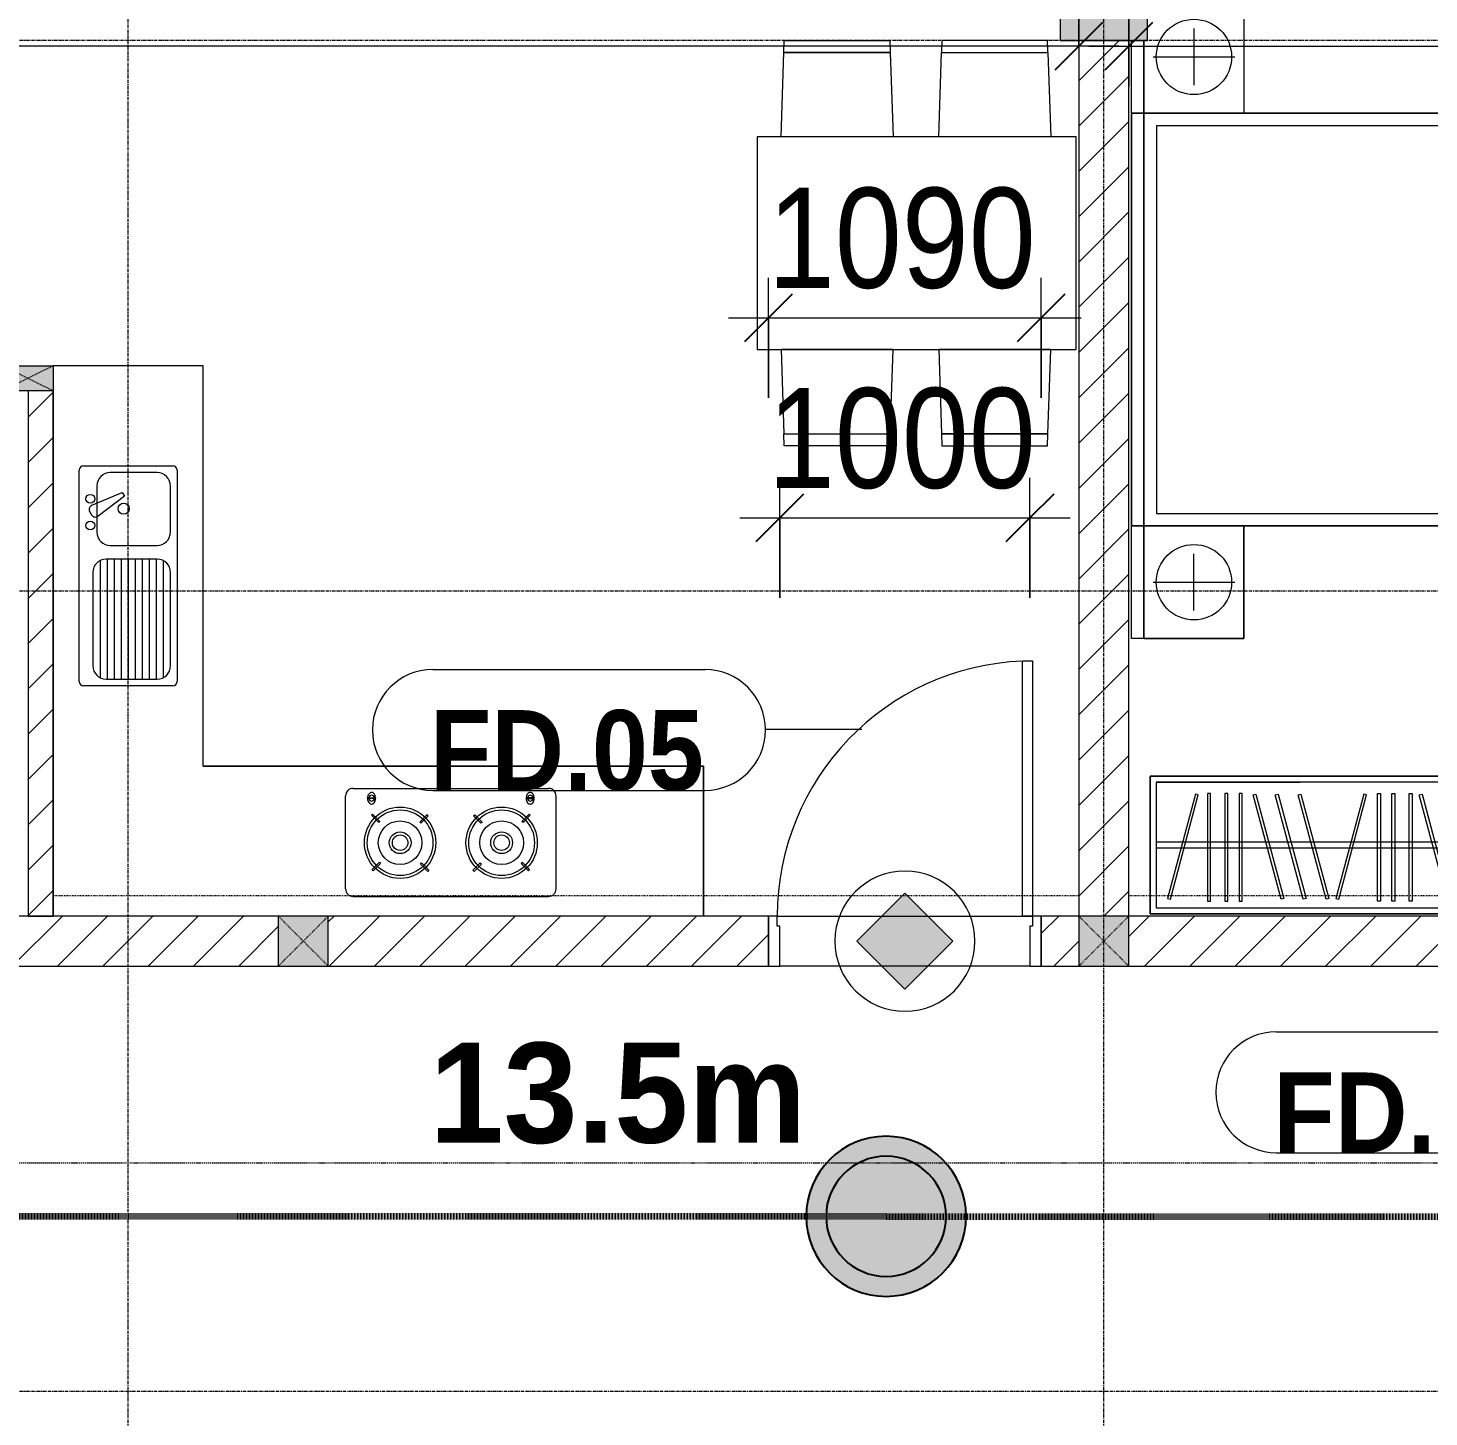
# Model space of a CAD drawing. Header units: millimetres. Extents: x 1591 to 240306, y -15958 to 82755.
# Drawn here: x 59454 to 65054, y 33735 to 39287 of the extents above; entities that cross this region are included whole.
import ezdxf

# ---------------------------------------------------------------- set-up
doc = ezdxf.new("R2010")
doc.units = ezdxf.units.MM
for name, pattern in [('1 NÉT CALL OUT', [6, 3, -3]), ('Dash', [6, 3, -3]), ('Dash 1_8_', [6.35, 3.175, -3.175]), ('Dash Dot 3_16_', [7.9375, 4.7625, -1.5875, 0, -1.5875]), ('Grid Line', [22.225, 12.7, -3.175, 3.175, -3.175])]:
    doc.linetypes.add(name, pattern=pattern)
for name, color, linetype, lineweight in [('0-1', 7, 'Continuous', 5), ('A-ANNO-DIMS', 211, 'Continuous', 9), ('A-ANNO-DIMS-160', 211, 'Continuous', 9), ('A-ANNO-NOTE', 131, 'Continuous', 9), ('A-ANNO-NOTE-1', 131, 'Continuous', 25), ('A-AREA', 32, 'Dash 1_8_', 9), ('A-DETL-1', 90, '1 NÉT CALL OUT', 100), ('A-DETL-GENF-2', 1, 'Continuous', 9), ('A-DOOR-3', 1, 'Continuous', 9), ('A-DOOR-FRAM-1', 1, 'Continuous', 9), ('A-DOOR-IDEN', 31, 'Continuous', 9), ('A-FLOR-2', 9, 'Continuous', 9), ('A-WALL', 113, 'Continuous', 9), ('A-WALL-1', 253, 'Continuous', 18), ('A-WALL-3', 113, 'Continuous', 18), ('A-WALL-PATT-1', 10, 'Continuous', 9), ('A-WALL-PATT-2', 111, 'Continuous', 9), ('G-ANNO-SYMB-1', 111, 'Dash Dot 3_16_', 18), ('G-ANNO-TEXT-2', 142, 'Continuous', 9), ('I-FURN', 30, 'Continuous', 9), ('I-FURN-1', 254, 'Continuous', 9), ('S-COLS', 52, 'Continuous', 9), ('S-COLS-1', 52, 'Continuous', 5), ('S-COLS-2', 7, 'Continuous', 18), ('S-COLS-3', 254, 'Continuous', 9), ('S-COLS-4', 253, 'Continuous', 18), ('S-COLS-5', 52, 'Continuous', 18), ('S-COLS-HDLN', 52, 'Dash', 9), ('S-COLS-HDLN-1', 9, 'Dash', 9), ('S-GRID-1', 1, 'Grid Line', 9)]:
    doc.layers.add(name, color=color, linetype=linetype, lineweight=lineweight)
doc.styles.add('Arial_7', font='arial_0.ttf', dxfattribs={"width": 0.95, "height": 400})
doc.styles.add('Arial_B_3', font='arialbd_0.ttf', dxfattribs={"width": 0.9, "height": 320})
doc.styles.add('UTM Avo', font='UTM Avo.ttf', dxfattribs={"width": 0.9, "height": 400})
doc.dimstyles.new('1_Dim_chi_tiet_2_5', dxfattribs={"dimscale": 304.8, "dimtxt": 399.720379, "dimasz": 0.629921, "dimexe": 0.524934, "dimexo": 0.0625, "dimgap": 0.052493, "dimtad": 1, "dimdec": 0, "dimrnd": 5, "dimzin": 0, "dimdsep": 46, "dimtxsty": 'UTM Avo', "dimblk1": 'OBLIQUE', "dimblk2": 'OBLIQUE', "dimsah": 1, "dimcen": 0.09, "dimdle": 0.524934, "dimazin": 0, "dimtfac": 1, "dimtdec": 4, "dimtix": 1, "dimtmove": 0, "dimatfit": 3, "dimfxl": 1.049869, "dimfxlon": 1, "dimtvp": 1, "dimtolj": 1, "dimtzin": 0, "dimarcsym": 2})
doc.dimstyles.new('1_Dim_chi_tiet_2_5_1', dxfattribs={"dimscale": 304.8, "dimtxt": 399.720379, "dimasz": 0.629921, "dimexe": 0.524934, "dimexo": 0.0625, "dimgap": 0.052493, "dimtad": 1, "dimdec": 0, "dimrnd": 5, "dimzin": 0, "dimdsep": 46, "dimtxsty": 'UTM Avo', "dimblk1": 'OBLIQUE', "dimblk2": 'OBLIQUE', "dimsah": 1, "dimcen": 0.09, "dimdle": 0.524934, "dimazin": 0, "dimtfac": 1, "dimtdec": 4, "dimtix": 1, "dimtmove": 0, "dimatfit": 3, "dimfxl": 1.049869, "dimfxlon": 1, "dimtvp": 1, "dimtolj": 1, "dimtzin": 0, "dimarcsym": 2})
pattern_1 = [(45, (11001.35, 0), (-90.50967, 90.50967), [])]

# ---------------------------------------------------------------- blocks, each defined once
blk = doc.blocks.new('NCV_TKTC_KET CAU_rvt-1-TKCS_MB TẦNG 3-4')
at = {"layer": 'S-COLS-1'}
blk.add_hatch(color=256, dxfattribs=at).paths.add_polyline_path([(52927.6, 39236.9), (52927.6, 40536.9), (52577.6, 40536.9), (52577.6, 39236.9), (52890.7, 39236.9)])
at = {"layer": 'S-COLS-2'}
for p, q in [((52577.6, 40536.9), (52577.6, 39236.9)), ((52927.6, 39236.9), (52927.6, 40536.9)), ((52577.6, 39236.9), (52927.6, 39236.9))]:
    blk.add_line(p, q, dxfattribs=at)
blk = doc.blocks.new('RES_BAN AN 1 - RES_BAN AN 1-901196-TKCS_MB TẦNG 3-4')
at = {"layer": 'I-FURN-1'}
for p, q in [((-425, 0), (-425, -1275)), ((425, 0), (-425, 0)), ((425, -1275), (425, 0)), ((-761.9, -113.5), (-425, -102.3)), ((-425, -102.3), (-425, -549.7)), ((425, -102.3), (425, -549.7)), ((761.9, -113.5), (425, -102.3)), ((-761.9, -113.5), (-809.6, -115.1)), ((-809.6, -115.1), (-809.6, -536.9)), ((-761.9, -538.5), (-761.9, -113.5)), ((-761.9, -538.5), (-761.9, -113.5)), ((761.9, -538.5), (761.9, -113.5)), ((761.9, -113.5), (761.9, -538.5)), ((809.6, -115.1), (761.9, -113.5)), ((809.6, -536.9), (809.6, -115.1)), ((-809.6, -536.9), (-761.9, -538.5)), ((-425, -549.7), (-761.9, -538.5)), ((425, -549.7), (761.9, -538.5)), ((761.9, -538.5), (809.6, -536.9)), ((-809.6, -745.3), (-761.9, -743.8)), ((-809.6, -1167.2), (-809.6, -745.3)), ((-761.9, -743.8), (-425, -732.5)), ((-761.9, -1168.8), (-761.9, -743.8)), ((-761.9, -743.8), (-761.9, -1168.8)), ((-425, -732.5), (-425, -1180)), ((425, -732.5), (425, -1180)), ((761.9, -743.8), (425, -732.5)), ((761.9, -743.8), (809.6, -745.3)), ((761.9, -1168.8), (761.9, -743.8)), ((761.9, -1168.8), (761.9, -743.8)), ((809.6, -745.3), (809.6, -1167.2)), ((-761.9, -1168.8), (-809.6, -1167.2)), ((-425, -1180), (-761.9, -1168.8)), ((425, -1180), (761.9, -1168.8)), ((809.6, -1167.2), (761.9, -1168.8)), ((-425, -1275), (425, -1275))]:
    blk.add_line(p, q, dxfattribs=at)
blk = doc.blocks.new('HE BEP B_ - HE BEP B_-437036-TKCS_MB TẦNG 3-4')
at = {"layer": 'I-FURN'}
for p, q in [((599.3, -89.3), (1380.9, -89.3)), ((569.3, -491.3), (569.3, -119.3)), ((656.9, -126.5), (689.4, -126.5)), ((656.9, -130.4), (656.9, -126.5)), ((689.4, -130.4), (656.9, -130.4)), ((689.4, -126.5), (689.4, -130.4)), ((1290.8, -126.5), (1290.8, -130.4)), ((1323.3, -126.5), (1290.8, -126.5)), ((1290.8, -130.4), (1323.3, -130.4)), ((1323.3, -130.4), (1323.3, -126.5)), ((1410.9, -491.3), (1410.9, -119.3)), ((677.1, -192.1), (672.7, -196.4)), ((672.7, -196.4), (701.8, -225.6)), ((706.2, -221.2), (677.1, -192.1)), ((701.8, -225.6), (706.2, -221.2)), ((894.6, -194.8), (865.5, -223.9)), ((865.5, -223.9), (869.9, -228.3)), ((869.9, -228.3), (899, -199.2)), ((899, -199.2), (894.6, -194.8)), ((1081.2, -199.2), (1085.6, -194.8)), ((1110.3, -228.3), (1081.2, -199.2)), ((1085.6, -194.8), (1114.7, -223.9)), ((1114.7, -223.9), (1110.3, -228.3)), ((1274, -221.2), (1303.2, -192.1)), ((1278.4, -225.6), (1274, -221.2)), ((1307.6, -196.4), (1278.4, -225.6)), ((1303.2, -192.1), (1307.6, -196.4)), ((675.4, -414), (704.6, -384.9)), ((709, -389.3), (679.8, -418.4)), ((704.6, -384.9), (709, -389.3)), ((868.3, -392), (872.7, -387.6)), ((872.7, -387.6), (901.8, -416.8)), ((1107.6, -387.6), (1078.5, -416.8)), ((1112, -392), (1107.6, -387.6)), ((1275.7, -384.9), (1271.3, -389.3)), ((1271.3, -389.3), (1300.4, -418.4)), ((1304.8, -414), (1275.7, -384.9)), ((679.8, -418.4), (675.4, -414)), ((897.4, -421.2), (868.3, -392)), ((901.8, -416.8), (897.4, -421.2)), ((1078.5, -416.8), (1082.9, -421.2)), ((1082.9, -421.2), (1112, -392)), ((1300.4, -418.4), (1304.8, -414)), ((599.3, -521.3), (1380.9, -521.3))]:
    blk.add_line(p, q, dxfattribs=at)
for centre, radius in [((787.2, -306.6), 142.6), ((1193, -306.6), 142.6), ((787.2, -306.6), 131.3), ((787.2, -306.6), 87.2), ((1193, -306.6), 131.3), ((1193, -306.6), 87.2), ((787.2, -306.6), 43.6), ((787.2, -306.6), 30.9), ((1193, -306.6), 43.6), ((1193, -306.6), 30.9)]:
    blk.add_circle(centre, radius, dxfattribs=at)
for centre, radius, start, end in [((599.3, -119.3), 30, 90, 180), ((676.6, -122.6), 18.1, 120.7976, 145.204), ((673.2, -116.9), 11.5, 90, 120.7976), ((673.2, -116.9), 11.5, 59.2024, 90), ((669.8, -122.6), 18.1, 34.796, 59.2024), ((1310.5, -122.6), 18.1, 120.7976, 145.204), ((1307.1, -116.9), 11.5, 90, 120.7976), ((1307.1, -116.9), 11.5, 59.2024, 90), ((1303.7, -122.6), 18.1, 34.796, 59.2024), ((1380.9, -119.3), 30, 360, 90), ((690.4, -128.8), 33.5, 163.9419, 180), ((690.4, -128.8), 33.5, 180, 196.0581), ((681.9, -126.4), 24.7, 145.204, 163.9419), ((681.9, -131.3), 24.7, 196.0581, 214.796), ((673.1, -128.4), 11.6, 9.7177, 170.2823), ((673.1, -128.4), 11.6, 189.9102, 350.0898), ((676.6, -135), 18.1, 214.796, 239.2024), ((673.2, -140.7), 11.5, 239.2024, 270), ((673.2, -140.7), 11.5, 270, 300.7976), ((669.8, -135), 18.1, 300.7976, 325.204), ((664.4, -126.4), 24.7, 16.0581, 34.796), ((664.4, -131.3), 24.7, 325.204, 343.9419), ((655.9, -128.8), 33.5, 0, 16.0581), ((655.9, -128.8), 33.5, 343.9419, 0), ((1324.3, -128.8), 33.5, 163.9419, 180), ((1324.3, -128.8), 33.5, 180, 196.0581), ((1315.8, -126.4), 24.7, 145.204, 163.9419), ((1315.8, -131.3), 24.7, 196.0581, 214.796), ((1310.5, -135), 18.1, 214.796, 239.2024), ((1307.2, -128.4), 11.6, 9.7177, 170.2823), ((1307.2, -128.4), 11.6, 189.9102, 350.0898), ((1307.1, -140.7), 11.5, 239.2024, 270), ((1307.1, -140.7), 11.5, 270, 300.7976), ((1303.7, -135), 18.1, 300.7976, 325.204), ((1298.3, -126.4), 24.7, 16.0581, 34.796), ((1298.3, -131.3), 24.7, 325.204, 343.9419), ((1289.8, -128.8), 33.5, 0, 16.0581), ((1289.8, -128.8), 33.5, 343.9419, 0), ((599.3, -491.3), 30, 180, 270), ((1380.9, -491.3), 30, 270, 360)]:
    blk.add_arc(centre, radius, start, end, dxfattribs=at)
at = {"layer": 'I-FURN-1'}
for p, q in [((0, 1600), (-600, 1600)), ((0, 1600), (-600, 1600)), ((0, 0), (0, 1600)), ((0, 0), (0, 1600)), ((-495.6, 337.9), (-495.6, 1182.5)), ((-478.1, 1200), (-121.9, 1200)), ((-104.4, 1182.5), (-104.4, 337.9)), ((-424.5, 1120), (-424.5, 934.5)), ((-184.4, 1173.3), (-371.1, 1173.3)), ((-131.1, 934.5), (-131.1, 1120)), ((-444.4, 1042.1), (-323.5, 1093.7)), ((-314.6, 1078.3), (-419.7, 999.4)), ((-323.5, 1093.7), (-314.6, 1078.3)), ((-453.5, 1016.6), (-446.4, 1004.2)), ((-371.1, 881.2), (-184.4, 881.2)), ((-410.2, 351.9), (-410.2, 822.3)), ((-183.5, 827.2), (-388, 827.2)), ((-382.2, 347.1), (-382.2, 827.2)), ((-354.2, 347.1), (-354.2, 827.2)), ((-326.2, 347.1), (-326.2, 827.2)), ((-298.2, 347.1), (-298.2, 827.2)), ((-270.2, 347.1), (-270.2, 827.2)), ((-242.2, 347.1), (-242.2, 827.2)), ((-214.2, 347.1), (-214.2, 827.2)), ((-186.2, 347.1), (-186.2, 827.2)), ((-158.2, 353.5), (-158.2, 820.8)), ((-441.3, 773.8), (-441.3, 400.4)), ((-130.2, 400.4), (-130.2, 773.8)), ((-388, 347.1), (-183.5, 347.1)), ((-121.9, 320.4), (-478.1, 320.4)), ((2000, 0), (0, 0)), ((0, 0), (2000, 0)), ((2000, -600), (2000, 0)), ((2000, 0), (2000, -600))]:
    blk.add_line(p, q, dxfattribs=at)
for centre, radius in [((-451.1, 1068.2), 17.8), ((-317.8, 1028.4), 22.2), ((-451.1, 961.5), 17.8)]:
    blk.add_circle(centre, radius, dxfattribs=at)
for centre, radius, start, end in [((-478.1, 1182.5), 17.5, 90, 180), ((-121.9, 1182.5), 17.5, 0, 90), ((-371.1, 1120), 53.3, 90, 180), ((-184.4, 1120), 53.3, 360, 90), ((-438.1, 1025.5), 17.8, 110.5379, 209.9521), ((-431, 1013.1), 17.8, 209.9521, 309.4618), ((-371.1, 934.5), 53.3, 180, 270), ((-184.4, 934.5), 53.3, 270, 360), ((-388, 773.8), 53.3, 90, 180), ((-183.5, 773.8), 53.3, 360, 90), ((-388, 400.4), 53.3, 180, 270), ((-183.5, 400.4), 53.3, 270, 360), ((-478.1, 337.9), 17.5, 180, 270), ((-121.9, 337.9), 17.5, 270, 0)]:
    blk.add_arc(centre, radius, start, end, dxfattribs=at)
blk = doc.blocks.new('G1_SOF - BO TRU - 100x200-746114-TKCS_MB TẦNG 3-4')
at = {"layer": 'S-COLS'}
blk.add_hatch(color=256, dxfattribs=at).paths.add_polyline_path([(50, -100), (50, 100), (-50, 100), (-50, -100)])
at = {"layer": 'S-COLS-4'}
for p, q in [((-50, 100), (50, 100)), ((-50, -100), (-50, 100)), ((50, 100), (50, -100)), ((50, -100), (-50, -100))]:
    blk.add_line(p, q, dxfattribs=at)
at = {"layer": 'S-COLS-HDLN-1'}
for p, q in [((50, -100), (-50, 100)), ((-50, -100), (50, 100))]:
    blk.add_line(p, q, dxfattribs=at)
blk = doc.blocks.new('GIUONG NGU-2TAB-1600x2000 - GIUONG NGU-2TAB-1600x2000-V116-TKCS_MB TẦNG 3-4')
at = {"layer": 'I-FURN-1'}
for p, q in [((569.6, 2050), (1997.1, 2050)), ((1997.1, 2050), (569.6, 2050)), ((1997.1, 2000), (569.6, 2000)), ((458.5, 50), (458.5, 1938.9)), ((458.5, 1938.9), (458.5, 50)), ((508.5, 1938.9), (508.5, 100)), ((2058.2, 100), (2058.2, 1938.9)), ((2108.2, 1938.9), (2108.2, 50)), ((2108.2, 50), (2108.2, 1938.9)), ((8.5, 65), (8.5, 450.3)), ((8.5, 450.3), (458.5, 450.3)), ((8.5, 450.3), (458.5, 450.3)), ((8.5, 65), (8.5, 450.3)), ((458.5, 450.3), (458.5, 50)), ((458.5, 450.3), (458.5, 50)), ((2108.2, 50), (2108.2, 450.3)), ((2108.2, 450.3), (2558.2, 450.3)), ((2108.2, 450.3), (2108.2, 50)), ((2558.2, 450.3), (2108.2, 450.3)), ((2558.2, 450.3), (2558.2, 50)), ((2558.2, 50), (2558.2, 450.3)), ((233.5, 86.8), (233.5, 413.5)), ((2333.2, 86.8), (2333.2, 413.5)), ((120.2, 250.2), (346.8, 250.2)), ((2446.5, 250.2), (2219.8, 250.2)), ((508.5, 100), (2058.2, 100)), ((458.5, 50), (168.3, 50)), ((168.3, 50), (458.5, 50)), ((458.5, 50), (168.3, 50)), ((458.5, 0), (168.3, 0)), ((2108.2, 50), (458.5, 50)), ((458.5, 50), (458.5, 0)), ((458.5, 0), (458.5, 50)), ((458.5, 50), (2108.2, 50)), ((458.5, 50), (2108.2, 50)), ((2108.2, 0), (458.5, 0)), ((458.5, 0), (2108.2, 0)), ((2558.2, 50), (2108.2, 50)), ((2108.2, 50), (2558.2, 50)), ((2108.2, 0), (2108.2, 50)), ((2108.2, 50), (2108.2, 0)), ((2108.2, 50), (2558.2, 50)), ((2558.2, 0), (2108.2, 0)), ((2558.2, 50), (2558.2, 0))]:
    blk.add_line(p, q, dxfattribs=at)
for centre in [(233.5, 250.2), (2333.2, 250.2)]:
    blk.add_circle(centre, 150.7, dxfattribs=at)
for centre, radius, start, end in [((569.6, 1938.9), 111.1, 90, 180), ((569.6, 1938.9), 111.1, 90, 180), ((1997.1, 1938.9), 111.1, 0, 90), ((1997.1, 1938.9), 111.1, 360, 90), ((569.6, 1938.9), 61.1, 90, 180), ((1997.1, 1938.9), 61.1, 360, 90)]:
    blk.add_arc(centre, radius, start, end, dxfattribs=at)
blk = doc.blocks.new('TU QUAN AO-SUITE ROOM_3 - TU QUAN AO-SUITE ROOM_3-901193-TKCS_MB TẦNG 3-4')
at = {"layer": 'I-FURN-1'}
for p, q in [((-550, 1500), (0, 1500)), ((-550, 0), (-550, 1500)), ((0, 1500), (-550, 1500)), ((-550, 1500), (-550, 0)), ((-24, 1476), (-526, 1476)), ((-526, 1476), (-526, 600)), ((-526, 1476), (-526, 24)), ((-287, 576), (-287, 1476)), ((-263, 576), (-263, 1476)), ((-24, 24), (-24, 1476)), ((0, 1500), (0, 0)), ((0, 0), (0, 1500)), ((-480.1, 1386.9), (-480.1, 1398.9)), ((-480.1, 1398.9), (-50.1, 1398.9)), ((-480.1, 1386.9), (-480.1, 1398.9)), ((-50.1, 1386.9), (-480.1, 1386.9)), ((-50.1, 1398.9), (-50.1, 1386.9)), ((-480.1, 1320.5), (-480.1, 1332.5)), ((-480.1, 1332.5), (-50.1, 1332.5)), ((-480.1, 1320.5), (-480.1, 1332.5)), ((-50.1, 1320.5), (-480.1, 1320.5)), ((-478.3, 1178.1), (-61.3, 1289.9)), ((-61.3, 1289.9), (-58.2, 1278.3)), ((-50.1, 1332.5), (-50.1, 1320.5)), ((-58.2, 1278.3), (-475.2, 1166.5)), ((-478.3, 1086.9), (-61.3, 1198.6)), ((-475.2, 1166.5), (-478.3, 1178.1)), ((-58.2, 1187.1), (-475.2, 1075.3)), ((-61.3, 1198.6), (-58.2, 1187.1)), ((-475.2, 1075.3), (-478.3, 1086.9)), ((-480.1, 1035.3), (-480.1, 1047.3)), ((-480.1, 1047.3), (-50.1, 1047.3)), ((-480.1, 1035.3), (-480.1, 1047.3)), ((-50.1, 1035.3), (-480.1, 1035.3)), ((-50.1, 1047.3), (-50.1, 1035.3)), ((-480.1, 965.8), (-480.1, 977.8)), ((-480.1, 977.8), (-50.1, 977.8)), ((-480.1, 965.8), (-480.1, 977.8)), ((-50.1, 965.8), (-480.1, 965.8)), ((-50.1, 977.8), (-50.1, 965.8)), ((-480.1, 908.6), (-480.1, 920.6)), ((-480.1, 920.6), (-50.1, 920.6)), ((-480.1, 908.6), (-480.1, 920.6)), ((-50.1, 908.6), (-480.1, 908.6)), ((-50.1, 920.6), (-50.1, 908.6)), ((-475.2, 865.5), (-478.3, 853.9)), ((-478.3, 853.9), (-61.3, 742.1)), ((-58.2, 753.7), (-475.2, 865.5)), ((-61.3, 742.1), (-58.2, 753.7)), ((-478.3, 603.1), (-61.3, 714.9)), ((-58.2, 703.3), (-475.2, 591.5)), ((-61.3, 714.9), (-58.2, 703.3)), ((-478.3, 511.9), (-61.3, 623.6)), ((-61.3, 623.6), (-58.2, 612.1)), ((-550, 24), (-550, 576)), ((-526, 24), (-526, 600)), ((-475.2, 591.5), (-478.3, 603.1)), ((-58.2, 612.1), (-475.2, 500.3)), ((-287, 24), (-287, 576)), ((-263, 24), (-263, 576)), ((-478.3, 423.1), (-61.3, 534.9)), ((-475.2, 500.3), (-478.3, 511.9)), ((-58.2, 523.3), (-475.2, 411.5)), ((-61.3, 534.9), (-58.2, 523.3)), ((-475.2, 411.5), (-478.3, 423.1)), ((-480.1, 368.4), (-480.1, 356.4)), ((-50.1, 368.4), (-480.1, 368.4)), ((-480.1, 356.4), (-50.1, 356.4)), ((-50.1, 356.4), (-50.1, 368.4)), ((-480.1, 311.2), (-480.1, 299.2)), ((-50.1, 311.2), (-480.1, 311.2)), ((-480.1, 299.2), (-50.1, 299.2)), ((-50.1, 299.2), (-50.1, 311.2)), ((-480.1, 241.7), (-480.1, 229.7)), ((-50.1, 241.7), (-480.1, 241.7)), ((-480.1, 229.7), (-50.1, 229.7)), ((-50.1, 229.7), (-50.1, 241.7)), ((-475.2, 192.7), (-478.3, 181.1)), ((-478.3, 181.1), (-61.3, 69.4)), ((-58.2, 80.9), (-475.2, 192.7)), ((-61.3, 69.4), (-58.2, 80.9)), ((-526, 24), (-24, 24)), ((0, 0), (-550, 0)), ((-550, 0), (0, 0))]:
    blk.add_line(p, q, dxfattribs=at)
blk = doc.blocks.new('NCV_TKTC_TANG 3 - 4_rvt-2-TKCS_MB TẦNG 3-4')
at = {"layer": 'A-WALL-PATT-1'}
h = blk.add_hatch(dxfattribs=at)
h.set_pattern_fill('FP_1', color=256, style=0, pattern_type=2)
h.set_pattern_definition([(45, (0, 0), (-90.50967, 90.50967), [])])
h.paths.add_polyline_path([(48452.6, 35736.9), (48552.6, 35736.9), (48552.6, 37836.9), (48452.6, 37836.9), (48452.6, 35786.5)])
at = {"layer": 'A-FLOR-2'}
for p, q in [((48552.6, 37936.9), (48552.6, 37836.9)), ((48552.6, 37836.9), (48552.6, 35737.4)), ((51447.6, 35736.9), (52467.6, 35736.9))]:
    blk.add_line(p, q, dxfattribs=at)
at = {"layer": 'A-WALL-1'}
for p, q in [((48452.6, 37836.9), (48452.6, 35736.9)), ((48552.6, 35736.9), (48552.6, 37836.9)), ((48452.6, 35736.9), (48552.6, 35736.9))]:
    blk.add_line(p, q, dxfattribs=at)
at = {"layer": 'I-FURN-1'}
for name, p, rotation in [('GIUONG NGU-2TAB-1600x2000 - GIUONG NGU-2TAB-1600x2000-V116-TKCS_MB TẦNG 3-4', (52862.6, 39405.2), 269.9999999999995), ('RES_BAN AN 1 - RES_BAN AN 1-901196-TKCS_MB TẦNG 3-4', (52642.6, 38427.4), 270.0000000000001), ('TU QUAN AO-SUITE ROOM_3 - TU QUAN AO-SUITE ROOM_3-901193-TKCS_MB TẦNG 3-4', (52937.6, 35746.9), 270.0000000000003)]:
    blk.add_blockref(name, p, dxfattribs=dict(at, rotation=rotation))
blk.add_blockref('HE BEP B_ - HE BEP B_-437036-TKCS_MB TẦNG 3-4', (49152.6, 36337.4), dxfattribs=at)
at = {"layer": 'S-COLS-3', "rotation": 90.00000000000105}
blk.add_blockref('G1_SOF - BO TRU - 100x200-746114-TKCS_MB TẦNG 3-4', (48452.6, 37886.9), dxfattribs=at)
blk = doc.blocks.new('FD_05 - FD_05-1000x2200mm-835434-TKCS_MB TẦNG 3-4')
at = {"layer": 'A-DETL-GENF-2'}
for p, q in [((470, 100), (470, 1120)), ((470, 1120), (510, 1120)), ((510, 1120), (510, 100)), ((510, 100), (470, 100))]:
    blk.add_line(p, q, dxfattribs=at)
blk.add_arc((510, 100), 1020, 92.2475, 180, dxfattribs=at)
at = {"layer": 'A-DOOR-FRAM-1'}
for p, q in [((-510, 100), (-545, 100)), ((-545, 100), (-545, -100)), ((-510, 60), (-510, 100)), ((-500, 60), (-510, 60)), ((-500, -100), (-500, 60)), ((510, 60), (500, 60)), ((500, 60), (500, -100)), ((545, 100), (510, 100)), ((510, 100), (510, 60)), ((545, -100), (545, 100)), ((-545, -100), (-500, -100)), ((500, -100), (545, -100))]:
    blk.add_line(p, q, dxfattribs=at)
blk = doc.blocks.new('G1_SOF - BO TRU - 200x200-3054293-TKCS_MB TẦNG 3-4')
at = {"layer": 'S-COLS'}
blk.add_hatch(color=256, dxfattribs=at).paths.add_polyline_path([(100, -100), (100, 100), (-100, 100), (-100, -100)])
at = {"layer": 'S-COLS-5'}
for p, q in [((100, 100), (-100, 100)), ((-100, 100), (-100, -100)), ((100, -100), (100, 100)), ((-100, -100), (100, -100))]:
    blk.add_line(p, q, dxfattribs=at)
at = {"layer": 'S-COLS-HDLN'}
for p, q in [((100, 100), (-100, -100)), ((-100, 100), (100, -100))]:
    blk.add_line(p, q, dxfattribs=at)
blk = doc.blocks.new('DIMBLOCK77-TKCS_MB TẦNG 3-4')
at = {"layer": 'A-ANNO-DIMS-160'}
for p, q in [((62413.9, 37809.1), (62413.9, 38289.1)), ((63503.9, 37809.1), (63503.9, 38289.1)), ((62253.9, 38129.1), (63663.9, 38129.1)), ((62413.9, 38129.1), (62413.9, 37809.1)), ((63503.9, 38129.1), (63503.9, 37809.1))]:
    blk.add_line(p, q, dxfattribs=at)
at = {"layer": 'A-ANNO-DIMS-160', "lineweight": 25}
for p, q in [((62413.9, 38129.1), (62509.9, 38225.1)), ((63503.9, 38129.1), (63599.9, 38225.1)), ((62413.9, 38129.1), (62317.9, 38033.1)), ((63503.9, 38129.1), (63407.9, 38033.1))]:
    blk.add_line(p, q, dxfattribs=at)
at = {"layer": 'A-ANNO-DIMS-160', "color": 0, "insert": (62411.1, 38648.7), "char_height": 400, "width": 1314.636, "attachment_point": 1, "line_spacing_factor": 1.110334, "style": 'UTM Avo'}
blk.add_mtext('1090', dxfattribs=at)
blk = doc.blocks.new('_Oblique')
at = {"color": 0, "linetype": 'ByBlock', "lineweight": -2}
blk.add_line((-0.5, -0.5), (0.5, 0.5), dxfattribs=at)
blk = doc.blocks.new('DIMBLOCK123-TKCS_MB TẦNG 3-4')
at = {"layer": 'A-ANNO-DIMS-160'}
for p, q in [((62458.9, 37009.1), (62458.9, 37489.1)), ((63458.9, 37009.1), (63458.9, 37489.1)), ((62298.9, 37329.1), (63618.9, 37329.1)), ((62458.9, 37329.1), (62458.9, 37009.1)), ((63458.9, 37329.1), (63458.9, 37009.1))]:
    blk.add_line(p, q, dxfattribs=at)
at = {"layer": 'A-ANNO-DIMS-160', "lineweight": 25}
for p, q in [((62458.9, 37329.1), (62554.9, 37425.1)), ((63458.9, 37329.1), (63554.9, 37425.1)), ((62458.9, 37329.1), (62362.9, 37233.1)), ((63458.9, 37329.1), (63362.9, 37233.1))]:
    blk.add_line(p, q, dxfattribs=at)
at = {"layer": 'A-ANNO-DIMS-160', "color": 0, "insert": (62411.1, 37848.7), "char_height": 400, "width": 1314.636, "attachment_point": 1, "line_spacing_factor": 1.110334, "style": 'UTM Avo'}
blk.add_mtext('1000', dxfattribs=at)
blk = doc.blocks.new('HDNDCT_DIEM THOAT HIEM XA NHAT - HDNDCT_DIEM THOAT HIEM XA NHAT-1614703-TKCS_MB TẦNG 3-4')
at = {"layer": 'A-ANNO-NOTE'}
h = blk.add_hatch(color=256, dxfattribs=at)
edge = h.paths.add_edge_path()
edge.add_arc((0, 0), 2, 0, 180)
edge.add_arc((0, 0), 2, 180, 360)
edge = h.paths.add_edge_path()
edge.add_arc((0, 0), 1.5, 180, 360)
edge.add_arc((0, 0), 1.5, 360, 540)
h = blk.add_hatch(color=256, dxfattribs=at)
edge = h.paths.add_edge_path()
edge.add_arc((0, 0), 1.5, 0, 180)
edge.add_arc((0, 0), 1.5, 180, 360)
at = {"layer": 'A-ANNO-NOTE-1'}
for radius, start, end in [(2, 360, 180), (1.5, 0, 180), (1.5, 360, 180), (2, 180, 360), (1.5, 180, 0), (1.5, 180, 360)]:
    blk.add_arc((0, 0), radius, start, end, dxfattribs=at)
blk = doc.blocks.new('HDNDCT_GHI CHÚ CỬA CHỐNG CHÁY EI30 - HDNDCT_GHI CHÚ CỬA CHỐNG CHÁY EI30-2461928-TKCS_MB TẦNG 3-4')
at = {"layer": 'A-ANNO-NOTE'}
blk.add_hatch(color=256, dxfattribs=at).paths.add_polyline_path([(-1.2, 0), (0, 1.2), (1.2, 0), (0, -1.2)])
for p, q in [((0, 1.2), (-1.2, 0)), ((1.2, 0), (0, 1.2)), ((-1.2, 0), (0, -1.2)), ((0, -1.2), (1.2, 0))]:
    blk.add_line(p, q, dxfattribs=at)
for start, end in [(360, 180), (180, 360)]:
    blk.add_arc((0, 0), 1.75, start, end, dxfattribs=at)
blk = doc.blocks.new('DIMBLOCK188-TKCS_MB TẦNG 3-4')
at = {"layer": 'A-ANNO-DIMS-160'}
for p, q in [((62413.9, 37809.1), (62413.9, 38289.1)), ((63503.9, 37809.1), (63503.9, 38289.1)), ((62253.9, 38129.1), (63663.9, 38129.1)), ((62413.9, 38129.1), (62413.9, 37809.1)), ((63503.9, 38129.1), (63503.9, 37809.1))]:
    blk.add_line(p, q, dxfattribs=at)
at = {"layer": 'A-ANNO-DIMS-160', "lineweight": 25}
for p, q in [((62413.9, 38129.1), (62509.9, 38225.1)), ((63503.9, 38129.1), (63599.9, 38225.1)), ((62413.9, 38129.1), (62317.9, 38033.1)), ((63503.9, 38129.1), (63407.9, 38033.1))]:
    blk.add_line(p, q, dxfattribs=at)
at = {"layer": 'A-ANNO-DIMS-160', "color": 0, "insert": (62411.1, 38648.7), "char_height": 400, "width": 1314.636, "attachment_point": 1, "line_spacing_factor": 1.110334, "style": 'UTM Avo'}
blk.add_mtext('1090', dxfattribs=at)
blk = doc.blocks.new('DIMBLOCK236-TKCS_MB TẦNG 3-4')
at = {"layer": 'A-ANNO-DIMS-160'}
for p, q in [((62458.9, 37009.1), (62458.9, 37489.1)), ((63458.9, 37009.1), (63458.9, 37489.1)), ((62298.9, 37329.1), (63618.9, 37329.1)), ((62458.9, 37329.1), (62458.9, 37009.1)), ((63458.9, 37329.1), (63458.9, 37009.1))]:
    blk.add_line(p, q, dxfattribs=at)
at = {"layer": 'A-ANNO-DIMS-160', "lineweight": 25}
for p, q in [((62458.9, 37329.1), (62554.9, 37425.1)), ((63458.9, 37329.1), (63554.9, 37425.1)), ((62458.9, 37329.1), (62362.9, 37233.1)), ((63458.9, 37329.1), (63362.9, 37233.1))]:
    blk.add_line(p, q, dxfattribs=at)
at = {"layer": 'A-ANNO-DIMS-160', "color": 0, "insert": (62411.1, 37848.7), "char_height": 400, "width": 1314.636, "attachment_point": 1, "line_spacing_factor": 1.110334, "style": 'UTM Avo'}
blk.add_mtext('1000', dxfattribs=at)
blk = doc.blocks.new('STN_Door Tag - STN_Door Tag-1788670-TKCS_MB TẦNG 3-4')
at = {"layer": 'A-DOOR-IDEN'}
for p, q in [((-3.37, 1.495), (3.431, 1.495)), ((-3.37, -1.524), (3.431, -1.524))]:
    blk.add_line(p, q, dxfattribs=at)
for centre, start, end in [((-3.37, -0.015), 90, 270), ((3.431, -0.015), 270, 90)]:
    blk.add_arc(centre, 1.509, start, end, dxfattribs=at)
blk = doc.blocks.new('DIMBLOCK335-TKCS_MB TẦNG 3-4')
at = {"layer": 'A-ANNO-DIMS-160'}
for p, q in [((55653.9, 39534.8), (55653.9, 39054.8)), ((55653.9, 39214.8), (55653.9, 39534.8)), ((63653.9, 39534.8), (63653.9, 39054.8)), ((63653.9, 39214.8), (63653.9, 39534.8)), ((63813.9, 39214.8), (55493.9, 39214.8))]:
    blk.add_line(p, q, dxfattribs=at)
at = {"layer": 'A-ANNO-DIMS-160', "lineweight": 25}
for p, q in [((55653.9, 39214.8), (55749.9, 39310.8)), ((63653.9, 39214.8), (63749.9, 39310.8)), ((55653.9, 39214.8), (55557.9, 39118.8)), ((63653.9, 39214.8), (63557.9, 39118.8))]:
    blk.add_line(p, q, dxfattribs=at)
at = {"layer": 'A-ANNO-DIMS-160', "color": 0, "insert": (59106.1, 39734.4), "char_height": 400, "width": 1314.636, "attachment_point": 1, "line_spacing_factor": 1.110334, "style": 'UTM Avo'}
blk.add_mtext('8000', dxfattribs=at)
blk = doc.blocks.new('DIMBLOCK336-TKCS_MB TẦNG 3-4')
at = {"layer": 'A-ANNO-DIMS-160'}
for p, q in [((63853.9, 39534.8), (63853.9, 39054.8)), ((63853.9, 39214.8), (63853.9, 39534.8)), ((71853.9, 39534.8), (71853.9, 39054.8)), ((71853.9, 39214.8), (71853.9, 39534.8)), ((63693.9, 39214.8), (72013.9, 39214.8))]:
    blk.add_line(p, q, dxfattribs=at)
at = {"layer": 'A-ANNO-DIMS-160', "lineweight": 25}
for p, q in [((63853.9, 39214.8), (63949.9, 39310.8)), ((71853.9, 39214.8), (71949.9, 39310.8)), ((63853.9, 39214.8), (63757.9, 39118.8)), ((71853.9, 39214.8), (71757.9, 39118.8))]:
    blk.add_line(p, q, dxfattribs=at)
at = {"layer": 'A-ANNO-DIMS-160', "color": 0, "insert": (67306.1, 39734.4), "char_height": 400, "width": 1314.636, "attachment_point": 1, "line_spacing_factor": 1.110334, "style": 'UTM Avo'}
blk.add_mtext('8000', dxfattribs=at)

msp = doc.modelspace()

# ---------------------------------------------------------------- hatches: boundary and pattern name
at = {"layer": 'A-WALL-PATT-2'}
h = msp.add_hatch(dxfattribs=at)
h.set_pattern_fill('FP_1', color=256, style=0, pattern_type=2)
h.set_pattern_definition(pattern_1)
h.paths.add_polyline_path([(63654, 35737.4), (63853.9, 35737.4), (63853.9, 39236.9), (63653.9, 39236.9), (63653.9, 35737.4)])
h = msp.add_hatch(dxfattribs=at)
h.set_pattern_fill('FP_1', color=256, style=0, pattern_type=2)
h.set_pattern_definition(pattern_1)
h.paths.add_polyline_path([(88072.4, 35537.4), (88253.9, 35537.4), (88253.9, 35737.4), (85254.2, 35737.4), (85254.2, 35537.4)])
h.paths.add_polyline_path([(84848.3, 35537.4), (85054.2, 35537.4), (85054.2, 35737.4), (83103.9, 35737.4), (83103.9, 35537.4), (84042.3, 35537.4)])
h.paths.add_polyline_path([(77054.2, 35537.4), (77203.9, 35537.4), (77203.9, 35737.4), (77054.2, 35737.4), (77054.2, 35543.2)])
h.paths.add_polyline_path([(76854.2, 35537.4), (76854.2, 35737.4), (72053.9, 35737.4), (72053.9, 35537.4), (76788.2, 35537.4)])
h.paths.add_polyline_path([(78400.2, 35537.4), (80054, 35537.4), (80053.9, 35737.4), (78293.9, 35737.4), (78293.9, 35537.4)])
h.paths.add_polyline_path([(81624.3, 35537.4), (82013.9, 35537.4), (82013.9, 35737.4), (80254, 35737.4), (80254, 35537.4)])
h.paths.add_polyline_path([(70340.1, 35537.4), (71853.9, 35537.4), (71853.9, 35737.4), (70093.9, 35737.4), (70093.9, 35537.4)])
h.paths.add_polyline_path([(67453.9, 35537.4), (67453.9, 35737.4), (63854, 35737.4), (63854, 35537.4), (67116.1, 35537.4)])
h.paths.add_polyline_path([(69003.9, 35537.4), (69003.9, 35737.4), (67653.9, 35737.4), (67653.9, 35537.4), (68728.1, 35537.4)])
h.paths.add_polyline_path([(63654, 35537.4), (63653.9, 35737.4), (63503.9, 35737.4), (63503.9, 35537.4)])
h.paths.add_polyline_path([(62413.9, 35537.4), (62413.9, 35737.4), (60654.2, 35737.4), (60654.2, 35537.4), (62280, 35537.4)])
h.paths.add_polyline_path([(57443.9, 35537.4), (60454.2, 35537.4), (60454.2, 35737.4), (55654, 35737.4), (55654, 35537.4), (56637.9, 35537.4)])

# ---------------------------------------------------------------- linework, layer by layer
at = {"layer": 'A-AREA'}
for p, q in [((62153.9, 35818.8), (59553.9, 35818.8)), ((63653.9, 35818.8), (62153.9, 35818.8)), ((63938.9, 35818.8), (63853.9, 35818.8)), ((65438.9, 35818.8), (63938.9, 35818.8))]:
    msp.add_line(p, q, dxfattribs=at)
at = {"layer": 'A-DETL-1'}
for q in [(54553.9, 34537.4), (54553.9, 34537.4), (71083.9, 34537.4)]:
    msp.add_line((62883.9, 34537.4), q, dxfattribs=at)
at = {"layer": 'A-DOOR-IDEN'}
msp.add_line((62786.6, 36483.3), (62401.5, 36483.2), dxfattribs=at)
at = {"layer": 'A-WALL'}
for p, q in [((62448.9, 35737.4), (63468.9, 35737.4)), ((63458.9, 35537.4), (62458.9, 35537.4))]:
    msp.add_line(p, q, dxfattribs=at)
at = {"layer": 'A-WALL-3'}
for p, q in [((63653.9, 39236.9), (63653.9, 35737.4)), ((63853.9, 39236.9), (63653.9, 39236.9)), ((63853.9, 35737.4), (63853.9, 39236.9)), ((60454.2, 35737.4), (55654, 35737.4)), ((62413.9, 35737.4), (60654.2, 35737.4)), ((62413.9, 35537.4), (62413.9, 35737.4)), ((63653.9, 35737.4), (63503.9, 35737.4)), ((63503.9, 35737.4), (63503.9, 35537.4)), ((67453.9, 35737.4), (63854, 35737.4)), ((55654, 35537.4), (60454.2, 35537.4)), ((60654.2, 35537.4), (62413.9, 35537.4)), ((63503.9, 35537.4), (63654, 35537.4)), ((63854, 35537.4), (67453.9, 35537.4))]:
    msp.add_line(p, q, dxfattribs=at)
at = {"layer": 'G-ANNO-SYMB-1'}
msp.add_line((39749.2, 34751.5), (145928.2, 34751.5), dxfattribs=at)
at = {"layer": 'S-GRID-1'}
for p, q in [((59853.9, 19175.3), (59853.9, 76690.4)), ((63753.9, 19175.3), (63753.9, 76690.4)), ((139245.7, 39236.9), (45492.6, 39236.9)), ((139245.7, 37036.9), (45492.6, 37036.9)), ((139245.7, 33836.9), (45492.6, 33836.9))]:
    msp.add_line(p, q, dxfattribs=at)

# ---------------------------------------------------------------- block references
at = {"layer": '0-1'}
for name in ['NCV_TKTC_KET CAU_rvt-1-TKCS_MB TẦNG 3-4', 'NCV_TKTC_TANG 3 - 4_rvt-2-TKCS_MB TẦNG 3-4']:
    msp.add_blockref(name, (11001.4, 0), dxfattribs=at)
at = {"layer": 'A-ANNO-NOTE', "xscale": 160, "yscale": 160, "zscale": 160}
for name, p in [('HDNDCT_GHI CHÚ CỬA CHỐNG CHÁY EI30 - HDNDCT_GHI CHÚ CỬA CHỐNG CHÁY EI30-2461928-TKCS_MB TẦNG 3-4', (62958.9, 35637.4)), ('HDNDCT_DIEM THOAT HIEM XA NHAT - HDNDCT_DIEM THOAT HIEM XA NHAT-1614703-TKCS_MB TẦNG 3-4', (62883.9, 34537.4)), ('HDNDCT_DIEM THOAT HIEM XA NHAT - HDNDCT_DIEM THOAT HIEM XA NHAT-1614703-TKCS_MB TẦNG 3-4', (62883.9, 34537.4))]:
    msp.add_blockref(name, p, dxfattribs=at)
at = {"layer": 'A-DOOR-3'}
msp.add_blockref('FD_05 - FD_05-1000x2200mm-835434-TKCS_MB TẦNG 3-4', (62958.9, 35637.4), dxfattribs=at)
at = {"layer": 'A-DOOR-IDEN', "xscale": 159.9999999999999, "yscale": 159.9999999999999, "zscale": 159.9999999999999}
for p in [(61611, 36483.9), (64982.5, 35035.6)]:
    msp.add_blockref('STN_Door Tag - STN_Door Tag-1788670-TKCS_MB TẦNG 3-4', p, dxfattribs=at)
at = {"layer": 'S-COLS'}
for p in [(60554.2, 35637.4), (63754, 35637.4)]:
    msp.add_blockref('G1_SOF - BO TRU - 200x200-3054293-TKCS_MB TẦNG 3-4', p, dxfattribs=at)

# ---------------------------------------------------------------- texts
at = {"layer": 'A-DOOR-IDEN', "char_height": 320, "width": 1124.64, "attachment_point": 5, "line_spacing_factor": 0.936439, "style": 'Arial_B_3'}
for s, insert in [('\\pt7.2,14.4,21.6,28.8,36,43.2,50.4,57.6,64.8,72,79.2,86.4,93.6,100.8,108,115.2,122.4,129.6,136.8,144,151.2,158.4,165.6,172.8,180,187.2,194.4,201.6,208.8,216,223.2,230.4;FD.05', (61607.8, 36398.6)), ('\\pt7.2,14.4,21.6,28.8,36,43.2,50.4,57.6,64.8,72,79.2,86.4,93.6,100.8,108,115.2,122.4,129.6,136.8,144,151.2,158.4,165.6,172.8,180,187.2,194.4,201.6,208.8,216,223.2,230.4;FD.07', (64979.3, 34950.2))]:
    msp.add_mtext(s, dxfattribs=dict(at, insert=insert))
at = {"layer": 'G-ANNO-TEXT-2', "insert": (61812.1, 35028.4), "char_height": 400, "width": 1710, "attachment_point": 5, "line_spacing_factor": 0.936439, "style": 'Arial_7'}
msp.add_mtext('\\pt1824,3648,5472,7296,9120,10944,12768,14592,16416,18240,20064,21888,23712,25536,27360,29184,31008,32832,34656,36480,38304,40128,41952,43776,45600,47424,49248,51072,52896,54720,56544,58368;{\\fArial|b1|i0|c0|p34;13.5m}', dxfattribs=at)

# ---------------------------------------------------------------- dimensions: what is measured, and where the dimension line sits
at = {"layer": 'A-ANNO-DIMS'}
for base, p1, p2, dimstyle, override, picture, middle in [((55653.9, 39214.8), (63653.9, 39534.8), (55653.9, 39534.8), '1_Dim_chi_tiet_2_5_1', {"dimpost": '<>', "dimfxl": 8000}, 'DIMBLOCK335-TKCS_MB TẦNG 3-4', (59653.9, 39437.8)), ((71853.9, 39214.8), (63853.9, 39534.8), (71853.9, 39534.8), '1_Dim_chi_tiet_2_5_1', {"dimpost": '<>', "dimfxl": 8000}, 'DIMBLOCK336-TKCS_MB TẦNG 3-4', (67853.9, 39437.8)), ((63503.9, 38129.1), (62413.9, 37809.1), (63503.9, 37809.1), '1_Dim_chi_tiet_2_5', {"dimpost": '<>', "dimfxl": 1090}, 'DIMBLOCK77-TKCS_MB TẦNG 3-4', (62958.9, 38352.1)), ((63503.9, 38129.1), (62413.9, 37809.1), (63503.9, 37809.1), '1_Dim_chi_tiet_2_5', {"dimpost": '<>', "dimfxl": 1090}, 'DIMBLOCK188-TKCS_MB TẦNG 3-4', (62958.9, 38352.1)), ((63458.9, 37329.1), (62458.9, 37009.1), (63458.9, 37009.1), '1_Dim_chi_tiet_2_5', {"dimpost": '<>', "dimfxl": 1000}, 'DIMBLOCK123-TKCS_MB TẦNG 3-4', (62958.9, 37552.1)), ((63458.9, 37329.1), (62458.9, 37009.1), (63458.9, 37009.1), '1_Dim_chi_tiet_2_5', {"dimpost": '<>', "dimfxl": 1000}, 'DIMBLOCK236-TKCS_MB TẦNG 3-4', (62958.9, 37552.1))]:
    dim = msp.add_linear_dim(base=base, p1=p1, p2=p2, dimstyle=dimstyle, override=override, dxfattribs=at)
    dim.commit()
    dim.dimension.update_dxf_attribs({"geometry": picture, "text_midpoint": middle})

doc.saveas('drawing.dxf')
